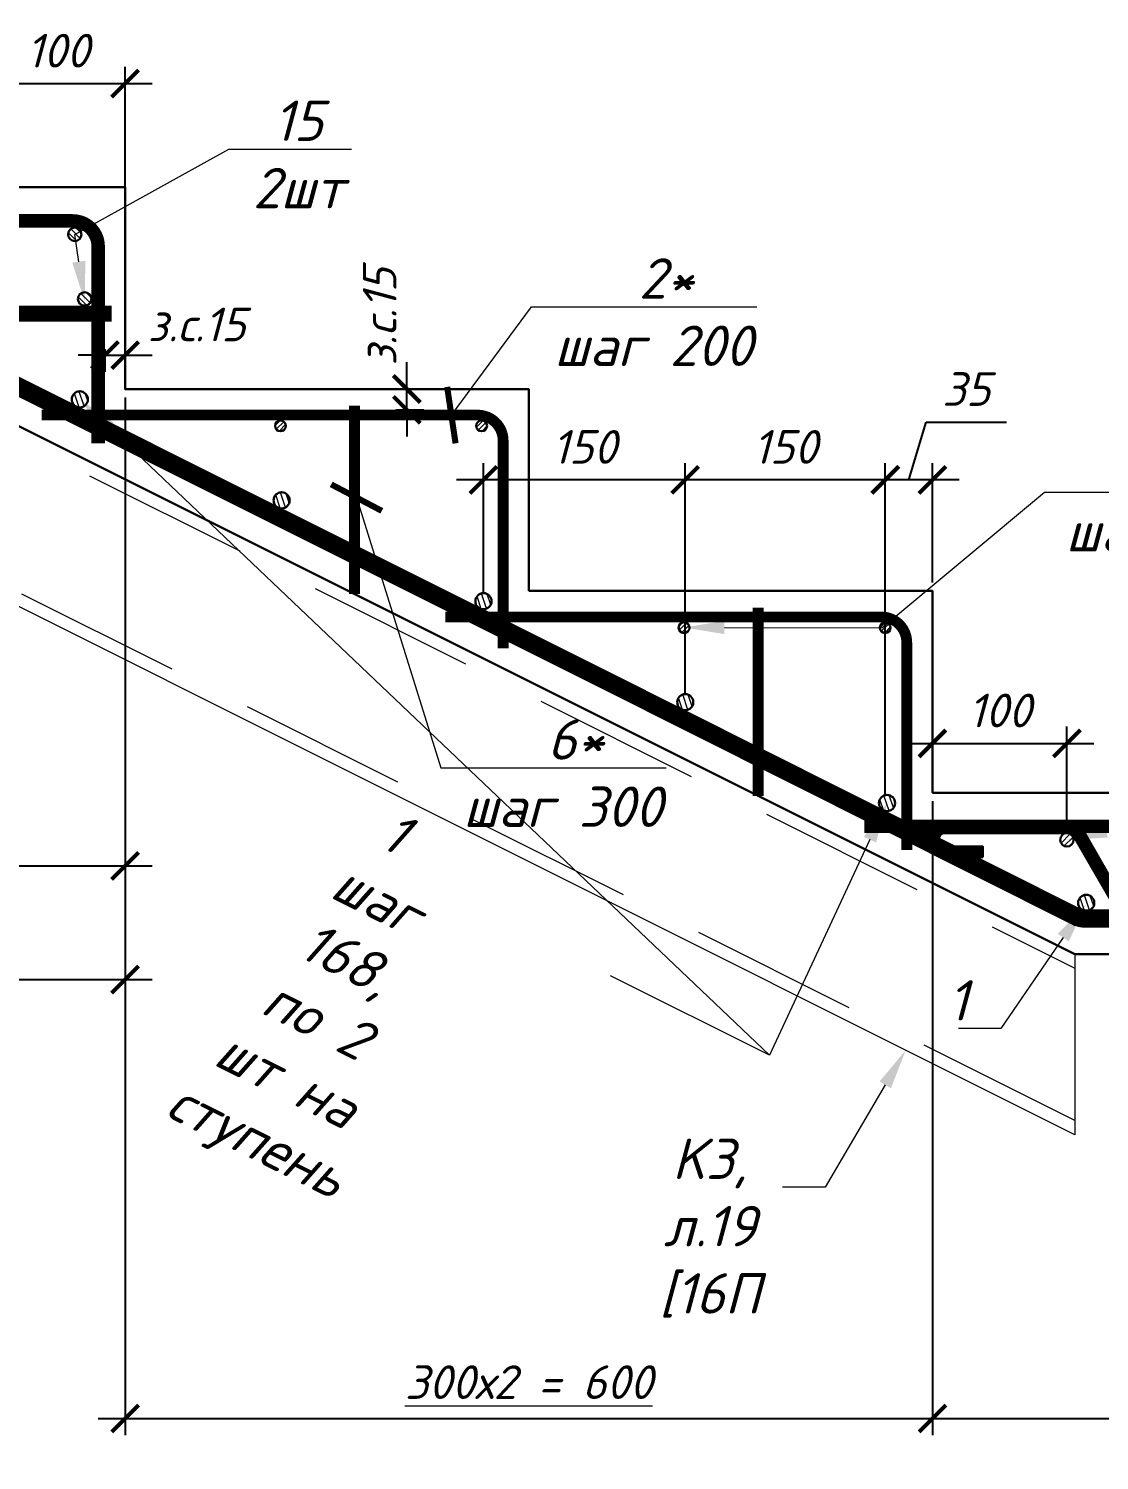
# Model space of a CAD drawing. Header units: millimetres. Extents: x -79646 to 95064, y -231229 to -58107.
# Drawn here: x 35118 to 35914, y -151901 to -150837 of the extents above; entities that cross this region are included whole.
import ezdxf
from ezdxf import colors
from ezdxf.entities.mleader import LeaderData, LeaderLine
from ezdxf.math import Vec2, Vec3

# ---------------------------------------------------------------- set-up
doc = ezdxf.new("R2010")
doc.units = ezdxf.units.MM
doc.header["$PDMODE"] = 3
doc.linetypes.add('HIDDEN', pattern=[0.375, 0.25, -0.125])
doc.layers.get('0').update_dxf_attribs({"lineweight": 5})
doc.layers.get('Defpoints').update_dxf_attribs({"lineweight": 0})
for name, color, linetype, lineweight in [('!!!Металл', 7, 'Continuous', 15), ('#Dimensions', 7, 'Continuous', 9), ('#Арматура', 152, 'Continuous', 30), ('#Бетон разрез', 22, 'Continuous', 30), ('#Выноски', 7, 'Continuous', 15), ('k_ Металл_вид', 1, 'Continuous', 18)]:
    doc.layers.add(name, color=color, linetype=linetype, lineweight=lineweight)
doc.layers.add('#Арматура вид_1', color=7, linetype='Continuous', lineweight=35, true_color=0x454545)
doc.layers.add('#Арматура вид_2', color=7, linetype='Continuous', lineweight=35, true_color=0x616161)
doc.styles.add('ESKDW', font='eskdw.shx', dxfattribs={"oblique": 15})
doc.styles.add('STEP PR', font='isocpeui.ttf')
doc.dimstyles.new('SPDS', dxfattribs={"dimscale": 50, "dimtxt": 2.5, "dimasz": 2, "dimexe": 1.25, "dimexo": 0.625, "dimtad": 1, "dimdec": 0, "dimrnd": 0.001, "dimtxsty": 'ESKDW', "dimblk": 'ARCHTICK', "dimcen": 2.5, "dimdle": 2, "dimclrd": 256, "dimclre": 256, "dimclrt": 7, "dimadec": 0, "dimazin": 2, "dimtfac": 0.75, "dimtdec": 0, "dimtmove": 1, "dimatfit": 3, "dimfxl": 1, "dimtolj": 1, "dimarcsym": 1})

# ---------------------------------------------------------------- blocks, each defined once
blk = doc.blocks.new('_ArchTick')
at = {"color": 0, "linetype": 'ByBlock', "const_width": 0.15}
blk.add_lwpolyline([(-0.5, -0.5), (0.5, 0.5)], dxfattribs=at)
blk = doc.blocks.new('*D1081')
at = {"layer": '#Dimensions', "lineweight": -2, "transparency": 16777216}
for p, q in [((35399.5, -151105), (35399.5, -151085)), ((35391.4, -151105), (35412, -151105)), ((35399.5, -151120.4), (35399.5, -151105)), ((35391.4, -151120.4), (35412, -151120.4)), ((35399.5, -151120.4), (35399.5, -151140.4))]:
    blk.add_line(p, q, dxfattribs=at)
at = {"layer": 'Defpoints', "color": 0, "lineweight": 0, "transparency": 16777216}
for p in [(35385.2, -151105), (35399.5, -151105), (35385.2, -151120.4)]:
    blk.add_point(p, dxfattribs=at)
at = {"layer": '#Dimensions', "lineweight": -2, "transparency": 16777216, "xscale": 20, "yscale": 20, "zscale": 20}
for p, rotation in [((35399.5, -151105), 270), ((35399.5, -151120.4), 90)]:
    blk.add_blockref('_ArchTick', p, dxfattribs=dict(at, rotation=rotation))
at = {"layer": '#Dimensions', "transparency": 16777216, "insert": (35379.3, -151051.2), "char_height": 25, "attachment_point": 5, "rotation": 90, "style": 'STEP PR'}
blk.add_mtext('\\A1;з.с.15', dxfattribs=at)
blk = doc.blocks.new('*D1091')
at = {"layer": '#Dimensions', "lineweight": -2, "transparency": 16777216}
for p, q in [((35175.1, -151079.8), (35155.1, -151079.8)), ((35175.1, -151075.3), (35175.1, -151092.3)), ((35175.1, -151079.8), (35190.1, -151079.8)), ((35190.1, -151075.3), (35190.1, -151092.3)), ((35190.1, -151079.8), (35210.1, -151079.8))]:
    blk.add_line(p, q, dxfattribs=at)
at = {"layer": 'Defpoints', "color": 0, "lineweight": 0, "transparency": 16777216}
for p in [(35175.1, -151069.1), (35190.1, -151069.1), (35190.1, -151079.8)]:
    blk.add_point(p, dxfattribs=at)
at = {"layer": '#Dimensions', "lineweight": -2, "transparency": 16777216, "xscale": 20, "yscale": 20, "zscale": 20}
blk.add_blockref('_ArchTick', (35175.1, -151079.8), dxfattribs=at)
at = {"layer": '#Dimensions', "lineweight": -2, "transparency": 16777216, "xscale": 20, "yscale": 20, "zscale": 20, "rotation": 180}
blk.add_blockref('_ArchTick', (35190.1, -151079.8), dxfattribs=at)
at = {"layer": '#Dimensions', "transparency": 16777216, "insert": (35243.3, -151057), "char_height": 25, "attachment_point": 5, "style": 'STEP PR'}
blk.add_mtext('\\A1;з.с.15', dxfattribs=at)
blk = doc.blocks.new('*D1094')
at = {"layer": '#Dimensions', "lineweight": -2, "transparency": 16777216}
for p, q in [((35190.1, -151111.3), (35190.1, -151471.9)), ((34899.9, -151281.3), (34899.9, -151471.9)), ((34879.9, -151459.4), (35210.1, -151459.4))]:
    blk.add_line(p, q, dxfattribs=at)
at = {"layer": 'Defpoints', "color": 0, "lineweight": 0, "transparency": 16777216}
for p in [(35190.1, -151105), (34899.9, -151275), (35190.1, -151459.4)]:
    blk.add_point(p, dxfattribs=at)
at = {"layer": '#Dimensions', "lineweight": -2, "transparency": 16777216, "xscale": 20, "yscale": 20, "zscale": 20, "rotation": 180}
blk.add_blockref('_ArchTick', (34899.9, -151459.4), dxfattribs=at)
at = {"layer": '#Dimensions', "lineweight": -2, "transparency": 16777216, "xscale": 20, "yscale": 20, "zscale": 20}
blk.add_blockref('_ArchTick', (35190.1, -151459.4), dxfattribs=at)
at = {"layer": '#Dimensions', "transparency": 16777216, "insert": (35045, -151434.9), "char_height": 25, "attachment_point": 5, "style": 'STEP PR'}
blk.add_mtext('\\A1;290', dxfattribs=at)
blk = doc.blocks.new('*D1095')
at = {"layer": '#Dimensions', "lineweight": -2, "transparency": 16777216}
for p, q in [((35190.1, -151111.3), (35190.1, -151882.6)), ((35790.1, -151411.3), (35790.1, -151882.6)), ((35170.1, -151870.1), (35810.1, -151870.1))]:
    blk.add_line(p, q, dxfattribs=at)
at = {"layer": 'Defpoints', "color": 0, "lineweight": 0, "transparency": 16777216}
for p in [(35190.1, -151105), (35790.1, -151405), (35790.1, -151870.1)]:
    blk.add_point(p, dxfattribs=at)
at = {"layer": '#Dimensions', "lineweight": -2, "transparency": 16777216, "xscale": 20, "yscale": 20, "zscale": 20, "rotation": 180}
blk.add_blockref('_ArchTick', (35190.1, -151870.1), dxfattribs=at)
at = {"layer": '#Dimensions', "lineweight": -2, "transparency": 16777216, "xscale": 20, "yscale": 20, "zscale": 20}
blk.add_blockref('_ArchTick', (35790.1, -151870.1), dxfattribs=at)
at = {"layer": '#Dimensions', "transparency": 16777216, "insert": (35490.1, -151843.1), "char_height": 25, "attachment_point": 5, "style": 'STEP PR'}
blk.add_mtext('\\A1;\\L300х2 = 600', dxfattribs=at)
blk = doc.blocks.new('*D1096')
at = {"layer": '#Dimensions', "lineweight": -2, "transparency": 16777216}
for p, q in [((35790.1, -151411.3), (35790.1, -151882.6)), ((36940.1, -151731.3), (36940.1, -151882.6)), ((35770.1, -151870.1), (36960.1, -151870.1))]:
    blk.add_line(p, q, dxfattribs=at)
at = {"layer": 'Defpoints', "color": 0, "lineweight": 0, "transparency": 16777216}
for p in [(35790.1, -151405), (36940.1, -151725), (36940.1, -151870.1)]:
    blk.add_point(p, dxfattribs=at)
at = {"layer": '#Dimensions', "lineweight": -2, "transparency": 16777216, "xscale": 20, "yscale": 20, "zscale": 20, "rotation": 180}
blk.add_blockref('_ArchTick', (35790.1, -151870.1), dxfattribs=at)
at = {"layer": '#Dimensions', "lineweight": -2, "transparency": 16777216, "xscale": 20, "yscale": 20, "zscale": 20}
blk.add_blockref('_ArchTick', (36940.1, -151870.1), dxfattribs=at)
at = {"layer": '#Dimensions', "transparency": 16777216, "insert": (36365.1, -151845.6), "char_height": 25, "attachment_point": 5, "style": 'STEP PR'}
blk.add_mtext('\\A1;1150', dxfattribs=at)
blk = doc.blocks.new('*D1085')
at = {"layer": '#Dimensions', "lineweight": -2, "transparency": 16777216}
for p, q in [((34040.1, -151081.3), (34040.1, -151556.4)), ((35190.1, -151111.3), (35190.1, -151556.4)), ((34020.1, -151543.9), (35210.1, -151543.9))]:
    blk.add_line(p, q, dxfattribs=at)
at = {"layer": 'Defpoints', "color": 0, "lineweight": 0, "transparency": 16777216}
for p in [(34040.1, -151075), (35190.1, -151105), (35190.1, -151543.9)]:
    blk.add_point(p, dxfattribs=at)
at = {"layer": '#Dimensions', "lineweight": -2, "transparency": 16777216, "xscale": 20, "yscale": 20, "zscale": 20, "rotation": 180}
blk.add_blockref('_ArchTick', (34040.1, -151543.9), dxfattribs=at)
at = {"layer": '#Dimensions', "lineweight": -2, "transparency": 16777216, "xscale": 20, "yscale": 20, "zscale": 20}
blk.add_blockref('_ArchTick', (35190.1, -151543.9), dxfattribs=at)
at = {"layer": '#Dimensions', "transparency": 16777216, "insert": (34615.1, -151519.4), "char_height": 25, "attachment_point": 5, "style": 'STEP PR'}
blk.add_mtext('\\A1;1150', dxfattribs=at)
blk = doc.blocks.new('*U890')
at = {"layer": '#Арматура', "lineweight": 0}
h = blk.add_hatch(dxfattribs=at)
h.set_pattern_fill('ANSI31')
edge = h.paths.add_edge_path()
edge.add_arc((0, 5), 5, 0, 360)
blk.add_circle((0, 5), 5)
blk = doc.blocks.new('*D1118')
at = {"layer": '#Dimensions', "lineweight": -2, "transparency": 16777216}
for p, q in [((35090.1, -150983.8), (35090.1, -150865.5)), ((35190.1, -150983.8), (35190.1, -150865.5)), ((35070.1, -150878), (35210.1, -150878))]:
    blk.add_line(p, q, dxfattribs=at)
at = {"layer": 'Defpoints', "color": 0, "lineweight": 0, "transparency": 16777216}
for p in [(35190.1, -150878), (35090.1, -150990), (35190.1, -150990)]:
    blk.add_point(p, dxfattribs=at)
at = {"layer": '#Dimensions', "lineweight": -2, "transparency": 16777216, "xscale": 20, "yscale": 20, "zscale": 20, "rotation": 180}
blk.add_blockref('_ArchTick', (35090.1, -150878), dxfattribs=at)
at = {"layer": '#Dimensions', "lineweight": -2, "transparency": 16777216, "xscale": 20, "yscale": 20, "zscale": 20}
blk.add_blockref('_ArchTick', (35190.1, -150878), dxfattribs=at)
at = {"layer": '#Dimensions', "transparency": 16777216, "insert": (35140.1, -150853.5), "char_height": 25, "attachment_point": 5, "style": 'STEP PR'}
blk.add_mtext('\\A1;100', dxfattribs=at)
blk = doc.blocks.new('*U894')
at = {"layer": '#Арматура', "lineweight": 0}
h = blk.add_hatch(dxfattribs=at)
h.set_pattern_fill('ANSI31')
edge = h.paths.add_edge_path()
edge.add_arc((0, 5), 5, 0, 360)
blk.add_circle((0, 5), 5)
blk = doc.blocks.new('*D1345')
at = {"layer": '#Dimensions', "lineweight": -2, "transparency": 16777216}
for p, q in [((35790.1, -151398.8), (35790.1, -151355.9)), ((35890.1, -151433.8), (35890.1, -151355.9)), ((35770.1, -151368.4), (35910.1, -151368.4))]:
    blk.add_line(p, q, dxfattribs=at)
at = {"layer": 'Defpoints', "color": 0, "lineweight": 0, "transparency": 16777216}
for p in [(35890.1, -151368.4), (35790.1, -151405), (35890.1, -151440)]:
    blk.add_point(p, dxfattribs=at)
at = {"layer": '#Dimensions', "lineweight": -2, "transparency": 16777216, "xscale": 20, "yscale": 20, "zscale": 20, "rotation": 180}
blk.add_blockref('_ArchTick', (35790.1, -151368.4), dxfattribs=at)
at = {"layer": '#Dimensions', "lineweight": -2, "transparency": 16777216, "xscale": 20, "yscale": 20, "zscale": 20}
blk.add_blockref('_ArchTick', (35890.1, -151368.4), dxfattribs=at)
at = {"layer": '#Dimensions', "transparency": 16777216, "insert": (35840.1, -151343.9), "char_height": 25, "attachment_point": 5, "style": 'STEP PR'}
blk.add_mtext('\\A1;100', dxfattribs=at)
blk = doc.blocks.new('*U895')
at = {"layer": '#Арматура', "lineweight": 0}
h = blk.add_hatch(dxfattribs=at)
h.set_pattern_fill('ANSI31', scale=0.8)
edge = h.paths.add_edge_path()
edge.add_arc((0, 4), 4, 0, 360)
blk.add_circle((0, 4), 4)
blk = doc.blocks.new('*U1355')
at = {"layer": '#Арматура', "lineweight": 0}
h = blk.add_hatch(dxfattribs=at)
h.set_pattern_fill('ANSI31', scale=1.2)
edge = h.paths.add_edge_path()
edge.add_arc((0, 6), 6, 0, 360)
blk.add_circle((0, 6), 6)
blk = doc.blocks.new('*D1384')
at = {"layer": '#Dimensions', "lineweight": -2, "transparency": 16777216}
for p, q in [((35772.6, -151172.5), (35785.5, -151129.5)), ((35785.5, -151129.5), (35845.2, -151129.5)), ((35755.1, -151406.7), (35755.1, -151160)), ((35790.1, -151248.8), (35790.1, -151160)), ((35810.1, -151172.5), (35735.1, -151172.5))]:
    blk.add_line(p, q, dxfattribs=at)
at = {"layer": 'Defpoints', "color": 0, "lineweight": 0, "transparency": 16777216}
for p in [(35755.1, -151172.5), (35790.1, -151255), (35755.1, -151413)]:
    blk.add_point(p, dxfattribs=at)
at = {"layer": '#Dimensions', "lineweight": -2, "transparency": 16777216, "xscale": 20, "yscale": 20, "zscale": 20, "rotation": 180}
blk.add_blockref('_ArchTick', (35755.1, -151172.5), dxfattribs=at)
at = {"layer": '#Dimensions', "lineweight": -2, "transparency": 16777216, "xscale": 20, "yscale": 20, "zscale": 20}
blk.add_blockref('_ArchTick', (35790.1, -151172.5), dxfattribs=at)
at = {"layer": '#Dimensions', "transparency": 16777216, "insert": (35815.3, -151105), "char_height": 25, "attachment_point": 5, "style": 'STEP PR'}
blk.add_mtext('\\A1;35', dxfattribs=at)
blk = doc.blocks.new('*D1385')
at = {"layer": '#Dimensions', "lineweight": -2, "transparency": 16777216}
for p, q in [((35606.4, -151331.5), (35606.4, -151160)), ((35755.1, -151406.7), (35755.1, -151160)), ((35775.1, -151172.5), (35586.4, -151172.5))]:
    blk.add_line(p, q, dxfattribs=at)
at = {"layer": 'Defpoints', "color": 0, "lineweight": 0, "transparency": 16777216}
for p in [(35606.4, -151172.5), (35606.4, -151337.7), (35755.1, -151413)]:
    blk.add_point(p, dxfattribs=at)
at = {"layer": '#Dimensions', "lineweight": -2, "transparency": 16777216, "xscale": 20, "yscale": 20, "zscale": 20, "rotation": 180}
blk.add_blockref('_ArchTick', (35606.4, -151172.5), dxfattribs=at)
at = {"layer": '#Dimensions', "lineweight": -2, "transparency": 16777216, "xscale": 20, "yscale": 20, "zscale": 20}
blk.add_blockref('_ArchTick', (35755.1, -151172.5), dxfattribs=at)
at = {"layer": '#Dimensions', "transparency": 16777216, "insert": (35680.7, -151148), "char_height": 25, "attachment_point": 5, "style": 'STEP PR'}
blk.add_mtext('\\A1;150', dxfattribs=at)
blk = doc.blocks.new('*D1386')
at = {"layer": '#Dimensions', "lineweight": -2, "transparency": 16777216}
for p, q in [((35456.4, -151256.5), (35456.4, -151160)), ((35606.4, -151331.5), (35606.4, -151160)), ((35626.4, -151172.5), (35436.4, -151172.5))]:
    blk.add_line(p, q, dxfattribs=at)
at = {"layer": 'Defpoints', "color": 0, "lineweight": 0, "transparency": 16777216}
for p in [(35456.4, -151172.5), (35456.4, -151262.7), (35606.4, -151337.7)]:
    blk.add_point(p, dxfattribs=at)
at = {"layer": '#Dimensions', "lineweight": -2, "transparency": 16777216, "xscale": 20, "yscale": 20, "zscale": 20, "rotation": 180}
blk.add_blockref('_ArchTick', (35456.4, -151172.5), dxfattribs=at)
at = {"layer": '#Dimensions', "lineweight": -2, "transparency": 16777216, "xscale": 20, "yscale": 20, "zscale": 20}
blk.add_blockref('_ArchTick', (35606.4, -151172.5), dxfattribs=at)
at = {"layer": '#Dimensions', "transparency": 16777216, "insert": (35531.4, -151148), "char_height": 25, "attachment_point": 5, "style": 'STEP PR'}
blk.add_mtext('\\A1;150', dxfattribs=at)

msp = doc.modelspace()

# ---------------------------------------------------------------- linework, layer by layer
at = {"layer": '!!!Металл'}
for points in [[(34995.90571, -151075.02528), (35544.15459, -151349.14971)], [(35895.90571, -151659.18935), (34995.90571, -151209.18935)], [(35895.90571, -151525.02528), (35895.90571, -151659.18935)]]:
    msp.add_lwpolyline(points, dxfattribs=at)
at = {"layer": '!!!Металл', "linetype": 'HIDDEN', "ltscale": 500}
for points in [[(34995.90571, -151085.5461), (35895.90571, -151535.5461)], [(35895.90571, -151648.66853), (34995.90571, -151198.66853)]]:
    msp.add_lwpolyline(points, dxfattribs=at)
at = {"layer": '#Арматура'}
for points in [[(34612.87924, -151014.72798), (34559.83619, -150986.33056), (34562.61793, -150975.02528), (34861.31664, -150975.02528, -0.1164338215), (34872.9442, -150977.77017), (35547.28911, -151314.93988), (35898.81613, -151491.26845, 0.1163497087), (35904.17913, -151492.53354), (36918.0762, -151492.53354), (36918.0762, -151504.53354), (35904.17913, -151504.53354, -0.1164697208), (35893.44296, -151501.99828), (35541.91565, -151325.66956), (34867.57763, -150988.50329, 0.1164338215), (34861.31664, -150987.02528), (34586.60708, -150987.02528), (34620.5274, -151005.14327)], [(35827.60943, -151453.02528), (35827.60943, -151445.02528), (35798.18086, -151445.02528, -0.7142857143), (35798.18086, -151435.02528), (35893.97791, -151435.02528), (35945.93943, -151525.02528), (35971.51678, -151525.02528), (35997.09413, -151525.02528), (36049.05566, -151435.02528), (36144.8527, -151435.02528, -0.7142857143), (36144.8527, -151445.02528), (36115.42413, -151445.02528), (36115.42413, -151453.02528), (36145.87889, -151453.02528, 0.8111722407), (36145.87889, -151427.02528), (36044.43686, -151427.02528), (35992.47533, -151517.02528), (35971.51678, -151517.02528), (35950.55824, -151517.02528), (35898.59671, -151427.02528), (35797.15467, -151427.02528, 0.8111722407), (35797.15467, -151453.02528)]]:
    msp.add_lwpolyline(points, format="xyb", close=True, dxfattribs=at)
at = {"layer": '#Арматура', "const_width": 8}
for points in [[(35360.62264, -151117.38374), (35360.62264, -151257.38374)], [(35660.62264, -151267.38374), (35660.62264, -151407.38374)]]:
    msp.add_lwpolyline(points, dxfattribs=at)
at = {"layer": '#Арматура вид_1'}
for points, const_width in [([(34055.06979, -150980.02528), (35151.06979, -150980.02528, -0.4142135624), (35170.06979, -150999.02528), (35170.06979, -151145.3368)], 10), ([(35471.06979, -151297.60731), (35471.06979, -151143.38374, 0.4142135624), (35452.06979, -151124.38374), (35128.16366, -151124.38374)], 8), ([(35771.06979, -151447.60731), (35771.06979, -151293.38374, 0.4142135624), (35752.06979, -151274.38374), (35544.15459, -151274.38374)], 8)]:
    msp.add_lwpolyline(points, format="xyb", dxfattribs=dict(at, const_width=const_width))
for points, const_width in [([(34055.06979, -151049.02528), (35180.06979, -151049.02528)], 12), ([(35544.15459, -151274.38374), (35428.16366, -151274.38374)], 8), ([(36925.06979, -151430.02528), (35739.44673, -151430.02528)], 10)]:
    msp.add_lwpolyline(points, dxfattribs=dict(at, const_width=const_width))
at = {"layer": '#Арматура вид_2', "const_width": 12}
msp.add_lwpolyline([(36918.0762, -151498.53354), (35904.17913, -151498.53354, -0.1164248983), (35896.12985, -151496.63352), (35544.60238, -151320.30472), (34870.26092, -150983.13673, 0.1164338215), (34861.31664, -150981.02528), (34562.63881, -150981.02528), (34615.70606, -151009.43563)], format="xyb", dxfattribs=at)
at = {"layer": '#Арматура вид_2'}
msp.add_lwpolyline([(36115.42413, -151449.02528, 8, 8, 0), (36145.42413, -151449.02528, 8, 8, 0.7777777778), (36145.42413, -151431.02528, 8, 8, 0), (36046.74626, -151431.02528, 8, 8, 0), (35994.78473, -151521.02528, 8, 8, 0), (35971.51678, -151521.02528, 8, 8, 0), (35948.24883, -151521.02528, 8, 8, 0), (35896.28731, -151431.02528, 8, 8, 0), (35797.60943, -151431.02528, 8, 8, 0.7777777778), (35797.60943, -151449.02528, 8, 8, 0), (35827.60943, -151449.02528, 0, 0, 0)], format="xyseb", dxfattribs=at)
at = {"layer": '#Бетон разрез'}
for points in [[(35190.06979, -150955.02528), (34040.06979, -150955.02528), (34040.06979, -151075.02528), (34995.90571, -151075.02528)], [(35490.06979, -151255.02528), (35490.06979, -151105.02528), (35190.06979, -151105.02528), (35190.06979, -150955.02528)], [(34995.90571, -151075.02528), (35544.15459, -151349.14971)], [(35544.15459, -151255.02528), (35490.06979, -151255.02528)], [(35790.06979, -151405.02528), (35790.06979, -151255.02528), (35544.15459, -151255.02528)], [(35544.15459, -151349.14971), (35895.90571, -151525.02528), (36940.06979, -151525.02528), (36940.06979, -151405.02528), (35790.06979, -151405.02528)]]:
    msp.add_lwpolyline(points, dxfattribs=at)
at = {"layer": 'k_ Металл_вид'}
msp.add_lwpolyline([(34995.90571, -151075.02528), (35895.90571, -151525.02528)], dxfattribs=at)

# ---------------------------------------------------------------- block references
at = {"layer": '#Арматура', "xscale": -1}
for p in [(35152.68081, -150995.02528), (35160.06979, -151043.02528)]:
    msp.add_blockref('*U894', p, dxfattribs=at)
at = {"layer": '#Арматура', "xscale": -1, "rotation": 333.4349488229221}
for p in [(35153.72771, -151118.0668), (35303.72771, -151193.11299), (35453.72771, -151268.0668), (35603.72771, -151343.11299), (35753.72771, -151418.0668), (35901.76105, -151492.28738)]:
    msp.add_blockref('*U1355', p, dxfattribs=at)
at = {"layer": '#Арматура'}
for p in [(35305.51701, -151136.38374), (35455.06979, -151136.38374), (35605.51701, -151286.38374), (35755.06979, -151286.38374)]:
    msp.add_blockref('*U895', p, dxfattribs=at)
at = {"layer": '#Арматура', "rotation": 180}
msp.add_blockref('*U890', (35890.06979, -151435.02528), dxfattribs=at)

# ---------------------------------------------------------------- dimensions: what is measured, and where the dimension line sits
at = {"layer": '#Dimensions'}
for base, p1, p2, picture, middle in [((35190.06979, -150878.04463), (35090.06979, -150990.02528), (35190.06979, -150990.02528), '*D1118', (35140.06979, -150853.54463)), ((35190.06979, -151543.93666), (34040.06979, -151075.02528), (35190.06979, -151105.02528), '*D1085', (34615.06979, -151519.43666)), ((35755.06979, -151172.46344), (35790.06979, -151255.02528), (35755.06979, -151412.99568), '*D1384', (35797.46979, -151104.96344)), ((35190.06979, -151459.35578), (34899.90571, -151275.02528), (35190.06979, -151105.02528), '*D1094', (35044.98775, -151434.85578)), ((35456.41099, -151172.46344), (35606.41099, -151337.74643), (35456.41099, -151262.70024), '*D1386', (35531.41099, -151147.96344)), ((35606.41099, -151172.46344), (35755.06979, -151412.99568), (35606.41099, -151337.74643), '*D1385', (35680.74039, -151147.96344)), ((35890.06979, -151368.42699), (35790.06979, -151405.02528), (35890.06979, -151440.02528), '*D1345', (35840.06979, -151343.92699)), ((36940.06979, -151870.08689), (35790.06979, -151405.02528), (36940.06979, -151725.02528), '*D1096', (36365.06979, -151845.58689))]:
    dim = msp.add_linear_dim(base=base, p1=p1, p2=p2, dimstyle='SPDS', override={"dimscale": 10, "dimgap": 1.2, "dimrnd": 5, "dimtxsty": 'STEP PR', "dimblk1": 'ArchTick', "dimblk2": 'ArchTick', "dimsah": 1, "dimclrt": 256}, dxfattribs=at)
    dim.commit()
    dim.dimension.update_dxf_attribs({"geometry": picture, "text_midpoint": middle})
dim = msp.add_linear_dim(base=(35399.45501, -151105.02528), p1=(35385.15698, -151120.38374), p2=(35385.15698, -151105.02528), angle=90, text='з.с.<>', dimstyle='SPDS', override={"dimscale": 10, "dimgap": 1.2, "dimrnd": 5, "dimtxsty": 'STEP PR', "dimblk1": 'ArchTick', "dimblk2": 'ArchTick', "dimsah": 1, "dimclrt": 256}, dxfattribs=at)
dim.commit()
dim.dimension.update_dxf_attribs({"geometry": '*D1081', "text_midpoint": (35403.84082, -151051.16221), "dimtype": 160})
dim = msp.add_linear_dim(base=(35190.06979, -151079.76492), p1=(35175.06979, -151069.08251), p2=(35190.06979, -151069.08251), text='з.с.<>', dimstyle='SPDS', override={"dimscale": 10, "dimgap": 1.2, "dimrnd": 5, "dimtxsty": 'STEP PR', "dimblk1": 'ArchTick', "dimblk2": 'ArchTick', "dimsah": 1, "dimclrt": 256}, dxfattribs=at)
dim.commit()
dim.dimension.update_dxf_attribs({"geometry": '*D1091', "text_midpoint": (35243.30796, -151081.4873), "dimtype": 160})
dim = msp.add_linear_dim(base=(35790.06979, -151870.08689), p1=(35190.06979, -151105.02528), p2=(35790.06979, -151405.02528), text='%%U300х2 = <>', dimstyle='SPDS', override={"dimscale": 10, "dimgap": 1.2, "dimrnd": 5, "dimtxsty": 'STEP PR', "dimblk1": 'ArchTick', "dimblk2": 'ArchTick', "dimsah": 1, "dimclrt": 256}, dxfattribs=at)
dim.commit()
dim.dimension.update_dxf_attribs({"geometry": '*D1095', "text_midpoint": (35490.06979, -151843.08689)})

# ---------------------------------------------------------------- leaders
at = {"layer": '#Выноски'}
ml = msp.add_multileader_mtext('Standard', dxfattribs=at)
ml.set_content('\\A1;15\\P2шт', color=256, style='STEP PR')
ml.set_leader_properties(color=256, linetype='ByLayer', lineweight=-1)
ml.build(insert=Vec2(0, 0))
ml.multileader.update_dxf_attribs({"text_left_attachment_type": 6, "text_right_attachment_type": 6, "dogleg_length": 0, "arrow_head_size": 30, "scale": 0.1})
ctx = ml.context
ctx.base_point, ctx.scale, ctx.char_height, ctx.arrow_head_size, ctx.landing_gap_size, ctx.plane_origin = Vec3(35267.0929, -150926.61349), 0.1, 30, 30, 12.5, Vec3(36634.38959, -152302.21925)
ctx.left_attachment, ctx.right_attachment, ctx.text_align_type = 6, 6, 1
notes = []
notes.append((ctx, [(0, (1, 1, 0), (35267.0929, -150926.61349), (1, 0), 0, [(2, [(35160.06979, -151040.02528), (35152.68081, -150990.02528)], 0, [])])]))
ctx.mtext.insert, ctx.mtext.rotation, ctx.mtext.alignment, ctx.mtext.flow_direction = Vec3(35318.72926, -150890.61349), 6.2831853072, 2, 5
ml = msp.add_multileader_mtext('Standard', dxfattribs=at)
ml.set_content('\\A1; 2*\\Pшаг 200', color=256, style='STEP PR')
ml.set_leader_properties(color=256, linetype='ByLayer', lineweight=-1)
ml.set_arrow_properties(name='ARCHTICK')
ml.build(insert=Vec2(0, 0))
ml.multileader.update_dxf_attribs({"text_left_attachment_type": 6, "text_right_attachment_type": 6, "dogleg_length": 0, "arrow_head_size": 30, "scale": 0.1})
ctx = ml.context
ctx.base_point, ctx.scale, ctx.char_height, ctx.arrow_head_size, ctx.landing_gap_size, ctx.plane_origin = Vec3(35492.24809, -151043.8151), 0.1, 30, 30, 12.5, Vec3(36637.68159, -151867.17713)
ctx.left_attachment, ctx.right_attachment, ctx.text_align_type = 6, 6, 1
notes.append((ctx, [(0, (1, 1, 0), (35492.24809, -151043.8151), (1, 0), 0, [(1, [(35432.57353, -151124.38374)], 0, [])])]))
ctx.mtext.insert, ctx.mtext.rotation, ctx.mtext.alignment, ctx.mtext.flow_direction = Vec3(35582.714, -151007.8151), 6.2831853072, 2, 5
ml = msp.add_multileader_mtext('Standard', dxfattribs=at)
ml.set_content('\\A1;               1^I^I^I\\Pшаг 168, по 2 шт на ступень              ', color=256, style='STEP PR')
ml.set_leader_properties(color=256, linetype='ByLayer', lineweight=-1)
ml.build(insert=Vec2(0, 0))
ml.multileader.update_dxf_attribs({"text_left_attachment_type": 6, "text_right_attachment_type": 6, "dogleg_length": 0, "arrow_head_size": 30, "scale": 0.1})
ctx = ml.context
ctx.base_point, ctx.scale, ctx.char_height, ctx.arrow_head_size, ctx.landing_gap_size, ctx.plane_origin, ctx.plane_x_axis, ctx.plane_y_axis = Vec3(35109.8935, -151320.68081), 0.1, 30, 30, 12.5, Vec3(36216.13794, -153793.45037), Vec3(0.8944279899, -0.4472119977), Vec3(0.4472119977, 0.8944279899)
ctx.left_attachment, ctx.right_attachment, ctx.text_align_type = 6, 6, 1
notes.append((ctx, [(1, (1, 1, 0), (35668.91099, -151600.18831), (-1, 0), 0, [(1, [(35156.41099, -151112.70024)], 0, []), (2, [(35756.41099, -151412.70024)], 0, [])])]))
ctx.mtext.insert, ctx.mtext.text_direction, ctx.mtext.rotation, ctx.mtext.width, ctx.mtext.alignment, ctx.mtext.flow_direction = Vec3(35406.84351, -151425.55187), Vec3(0.8944279899, -0.4472119977), 5.8195394846, 1184.4153198, 2, 5
ml = msp.add_multileader_mtext('Standard', dxfattribs=at)
ml.set_content('\\A1;10\\Pшаг 150', color=256, style='STEP PR')
ml.set_leader_properties(color=256, linetype='ByLayer', lineweight=-1)
ml.build(insert=Vec2(0, 0))
ml.multileader.update_dxf_attribs({"text_left_attachment_type": 6, "text_right_attachment_type": 6, "dogleg_length": 0, "arrow_head_size": 30, "scale": 0.1})
ctx = ml.context
ctx.base_point, ctx.scale, ctx.char_height, ctx.arrow_head_size, ctx.landing_gap_size, ctx.plane_origin = Vec3(35873.40229, -151181.71357), 0.1, 30, 30, 12.5, Vec3(36889.73708, -152544.00978)
ctx.left_attachment, ctx.right_attachment, ctx.text_align_type = 6, 6, 1
notes.append((ctx, [(0, (1, 1, 0), (35873.40229, -151181.71357), (1, 0), 0, [(2, [(35605.56074, -151282.21074), (35752.53399, -151282.38374)], 0, [])])]))
ctx.mtext.insert, ctx.mtext.rotation, ctx.mtext.alignment, ctx.mtext.flow_direction = Vec3(35960.75456, -151145.71357), 6.2831853072, 2, 5
ml = msp.add_multileader_mtext('Standard', dxfattribs=at)
ml.set_content('\\A1; 6*\\Pшаг 300', color=256, style='STEP PR')
ml.set_leader_properties(color=256, linetype='ByLayer', lineweight=-1)
ml.set_arrow_properties(name='ARCHTICK')
ml.build(insert=Vec2(0, 0))
ml.multileader.update_dxf_attribs({"text_left_attachment_type": 6, "text_right_attachment_type": 6, "dogleg_length": 0, "arrow_head_size": 30, "scale": 0.1})
ctx = ml.context
ctx.base_point, ctx.scale, ctx.char_height, ctx.arrow_head_size, ctx.landing_gap_size, ctx.plane_origin = Vec3(35424.85757, -151386.42578), 0.1, 30, 30, 12.5, Vec3(35887.70628, -151908.70531)
ctx.left_attachment, ctx.right_attachment, ctx.text_align_type = 6, 6, 1
notes.append((ctx, [(0, (1, 1, 0), (35424.85757, -151386.42578), (1, 0), 0, [(1, [(35362.07862, -151185.70272)], 0, [])])]))
ctx.mtext.insert, ctx.mtext.rotation, ctx.mtext.alignment, ctx.mtext.flow_direction = Vec3(35515.32347, -151350.42578), 6.2831853072, 2, 5
ml = msp.add_multileader_mtext('Standard', dxfattribs=at)
ml.set_content('\\A1;               4*^I^I^I\\Pшаг 200                ', color=256, style='STEP PR')
ml.set_leader_properties(color=256, linetype='ByLayer', lineweight=-1)
ml.build(insert=Vec2(0, 0))
ml.multileader.update_dxf_attribs({"text_left_attachment_type": 6, "text_right_attachment_type": 6, "dogleg_length": 0, "arrow_head_size": 30, "scale": 0.1})
ctx = ml.context
ctx.base_point, ctx.scale, ctx.char_height, ctx.arrow_head_size, ctx.landing_gap_size, ctx.plane_origin = Vec3(36037.53409, -151269.9946), 0.1, 30, 30, 12.5, Vec3(37832.71562, -152808.42969)
ctx.left_attachment, ctx.right_attachment, ctx.text_align_type = 6, 6, 1
notes.append((ctx, [(1, (1, 1, 0), (36662.53409, -151269.9946), (-1, 0), 0, [(1, [(35890.06979, -151440.02528)], 0, []), (2, [(36890.06979, -151440.02528)], 0, [])])]))
ctx.mtext.insert, ctx.mtext.rotation, ctx.mtext.width, ctx.mtext.alignment, ctx.mtext.flow_direction = Vec3(36350.03409, -151233.9946), 6.2831853072, 783.9236202, 2, 5
ml = msp.add_multileader_mtext('Standard', dxfattribs=at)
ml.set_content('\\A1; 1', color=256, style='STEP PR')
ml.set_leader_properties(color=256, linetype='ByLayer', lineweight=-1)
ml.build(insert=Vec2(0, 0))
ml.multileader.update_dxf_attribs({"text_left_attachment_type": 6, "text_right_attachment_type": 6, "dogleg_length": 0, "arrow_head_size": 30, "scale": 0.1})
ctx = ml.context
ctx.base_point, ctx.scale, ctx.char_height, ctx.arrow_head_size, ctx.landing_gap_size, ctx.plane_origin = Vec3(35777.31675, -151580.34767), 0.1, 30, 30, 12.5, Vec3(64111.31006, -176118.95249)
ctx.left_attachment, ctx.right_attachment, ctx.text_align_type = 6, 6, 1
notes.append((ctx, [(1, (1, 1, 0), (35840.95311, -151580.34767), (-1, 0), 0, [(0, [(35904.36906, -151487.9759)], 0, [])])]))
ctx.mtext.insert, ctx.mtext.rotation, ctx.mtext.width, ctx.mtext.alignment, ctx.mtext.flow_direction = Vec3(35809.13493, -151544.34767), 6.2831853072, 188.5669441, 2, 5
ml = msp.add_multileader_mtext('Standard', dxfattribs=at)
ml.set_content('\\A1;K3, л.19\\P[16П', color=256, style='STEP PR')
ml.set_leader_properties(color=256, linetype='ByLayer', lineweight=-1)
ml.build(insert=Vec2(0, 0))
ml.multileader.update_dxf_attribs({"text_left_attachment_type": 6, "text_right_attachment_type": 6, "dogleg_length": 0, "arrow_head_size": 30, "scale": 0.1})
ctx = ml.context
ctx.base_point, ctx.scale, ctx.char_height, ctx.arrow_head_size, ctx.landing_gap_size, ctx.plane_origin = Vec3(35539.28483, -151698.13552), 0.1, 30, 30, 12.5, Vec3(63977.12833, -176228.39947)
ctx.left_attachment, ctx.right_attachment, ctx.text_align_type = 6, 6, 1
notes.append((ctx, [(1, (1, 1, 0), (35710.33029, -151698.13552), (-1, 0), 0, [(0, [(35770.2626, -151596.3678)], 0, [])])]))
ctx.mtext.insert, ctx.mtext.rotation, ctx.mtext.width, ctx.mtext.alignment, ctx.mtext.flow_direction = Vec3(35624.80756, -151662.13552), 6.2831853072, 188.5669441, 2, 5
for ctx, leaders in notes:
    for number, flags, end, landing, length, lines in leaders:
        leader = LeaderData()
        leader.index, (leader.has_last_leader_line, leader.has_dogleg_vector, leader.attachment_direction) = number, flags
        leader.last_leader_point, leader.dogleg_vector, leader.dogleg_length = Vec3(end), Vec3(landing), length
        for number, points, colour, breaks in lines:
            line = LeaderLine()
            line.index, line.vertices, line.color, line.breaks = number, Vec3.list(points), colors.encode_raw_color(colour), breaks
            leader.lines.append(line)
        ctx.leaders.append(leader)

doc.saveas('drawing.dxf')
